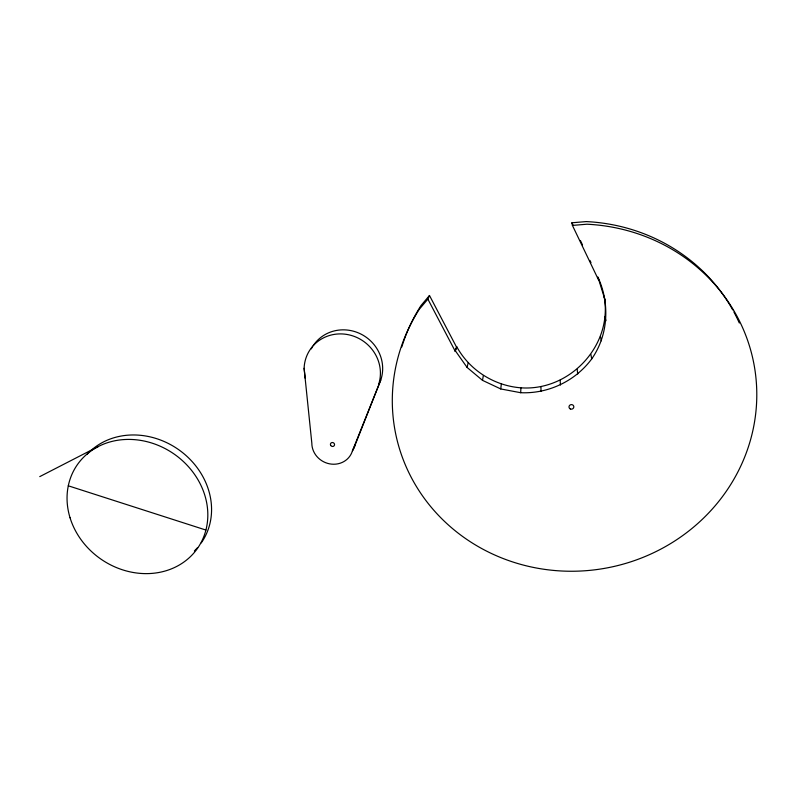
<?xml version="1.0" encoding="UTF-8"?>
<svg xmlns="http://www.w3.org/2000/svg" width="795" height="795" viewBox="0 0 795 795"><rect width="100%" height="100%" fill="white"/><g stroke="black" fill="none" stroke-linecap="round" stroke-linejoin="round"><path stroke-width="1.19" d="M605.124 300.152L597.88 277.018C610.013 303.263 608.433 335.043 591.689 358.952C575.272 381.113 548.222 393.923 520.675 392.71L520.934 387.821C494.252 385.784 469.587 370.261 456.728 346.709L455.207 351.191L456.728 346.709M520.675 392.71L500.761 388.954L501.307 384.114M500.761 388.954L482.515 380.358L483.32 375.637M482.515 380.358L467.102 367.449L468.126 362.908M520.934 387.821C569.856 391.319 613.104 345.219 604.13 296.465M378.509 384.75A38.776 36.799 34.2 0 0 348.916 334.834A38.776 36.799 34.2 0 0 304.117 368.304L311.829 443.153A20.988 19.537 27.4 0 0 329.607 463.843A20.988 19.537 27.4 0 0 352.404 450.934L380.775 380.02A38.22 36.332 34.5 0 0 361.01 334.109A38.22 36.332 34.5 0 0 313.111 345.785M352.871 449.96A20.7 19.309 27.6 0 0 354.987 445.389L380.775 380.02M732.722 309.881A179.889 171.114 -10.3 0 0 586.253 221.586L571.913 222.779L572.42 225.412L586.978 224.21A182.512 173.36 -9.8 0 1 752.03 434.13A182.512 173.36 -9.8 0 1 505.232 559.322A182.512 173.36 -9.8 0 1 419.283 309.275L427.869 299.119L429.489 295.492L456.409 346.868M352.404 450.934L354.987 445.389M429.489 295.492L421.022 305.509A179.889 171.114 -10.3 0 0 401.773 346.988M39.75 476.622L98.302 446.522M68.3 485.805L205.925 530.056M455.525 351.032L467.102 367.449M427.869 299.119L455.207 351.191M571.913 222.779L572.966 224.995M580.39 240.488L582.506 244.92M589.93 260.412L590.993 262.628M572.42 225.412L598.774 280.436M305.131 378.142L304.117 368.304M604.975 316.788L605.969 320.763M600.434 336.563L601.348 340.807M590.914 354.471L591.689 358.952M577.16 369.327L577.726 374.008M560.127 380.229L560.445 385.038M540.968 386.509L540.997 391.388M197.617 547.536A72.375 63.451 34.6 0 1 194.368 550.955M86.993 454.492A72.375 63.451 34.6 0 1 181.608 451.848A72.375 63.451 34.6 0 1 201.264 542.896M311.312 348.866A38.22 36.332 34.5 0 1 312.485 346.789M733.914 312.047A179.889 171.114 -10.3 0 1 739.33 323.028M70.049 517.774A73.21 64.027 34.5 0 0 188.763 558.179A73.21 64.027 34.5 0 0 153.505 443.6A73.21 64.027 34.5 0 0 70.049 517.774M330.68 445.369A2.097 1.958 27.4 0 0 334.258 445.607A2.097 1.958 27.4 0 0 332.499 442.517A2.097 1.958 27.4 0 0 330.68 445.369M570.323 408.958A2.425 2.296 -9.1 0 0 573.831 406.712A2.425 2.296 -9.1 0 0 570.085 404.983A2.425 2.296 -9.1 0 0 570.323 408.958"/></g></svg>
